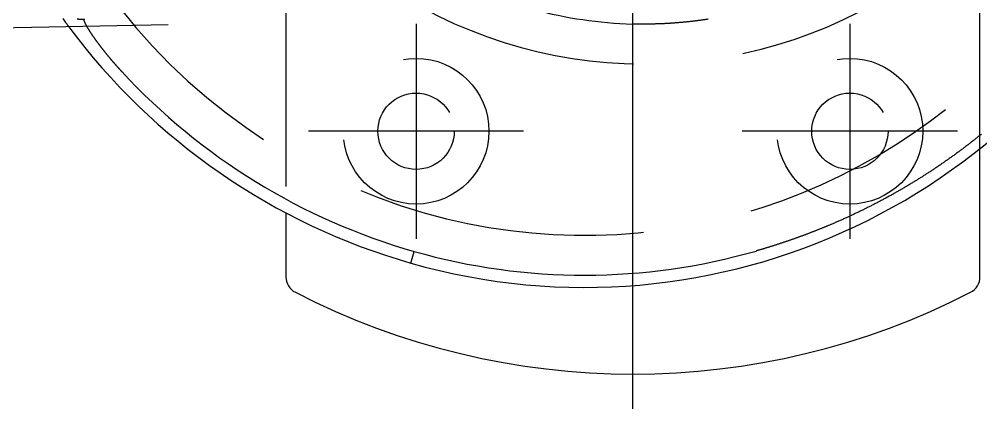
# Model space of a CAD drawing. Extents: x -128 to 60, y -136 to 42.
# Drawn here: x -35.4 to 20, y -42 to -19.5 of the extents above; entities that cross this region are included whole.
import ezdxf

# ---------------------------------------------------------------- set-up
doc = ezdxf.new("R2010")
doc.units = 0
doc.linetypes.add('CENTER', pattern=[50.8, 31.75, -6.35, 6.35, -6.35])
doc.linetypes.add('DASHED', pattern=[19.05, 12.7, -6.35])
doc.layers.get('0').update_dxf_attribs({"linetype": 'CONTINUOUS'})
doc.layers.add('CENTER', color=1, linetype='CONTINUOUS')

msp = doc.modelspace()

# ---------------------------------------------------------------- linework, layer by layer
at = {"color": 3, "linetype": 'DASHED'}
for p, q in [((-20, 2.571), (-20, -30.71)), ((20, -26.995), (20, -9.271)), ((-32.865, -19.5), (-32.741, -19.671))]:
    msp.add_line(p, q, dxfattribs=at)
at = {"color": 7, "linetype": 'CONTINUOUS'}
for p, q in [((-104.926, -21.289), (-26.789, -19.848)), ((20, -34.395), (20, -26.995)), ((-20, -30.71), (-20, -34.395)), ((-12.8, -33.602), (-12.608, -32.929))]:
    msp.add_line(p, q, dxfattribs=at)
at = {"color": 3}
for points in [[(-31.617, -19.568, 0), (-31.62, -19.568, 0), (-31.624, -19.568, 0), (-31.627, -19.568, 0), (-31.63, -19.567, 0), (-31.634, -19.567, 0), (-31.637, -19.567, 0), (-31.64, -19.567, 0), (-31.643, -19.567, 0), (-31.647, -19.566, 0), (-31.65, -19.566, 0), (-31.653, -19.566, 0), (-31.656, -19.566, 0), (-31.66, -19.565, 0), (-31.663, -19.565, 0), (-31.666, -19.565, 0), (-31.669, -19.565, 0), (-31.673, -19.564, 0), (-31.676, -19.564, 0), (-31.679, -19.564, 0), (-31.683, -19.564, 0), (-31.686, -19.564, 0), (-31.689, -19.563, 0), (-31.692, -19.563, 0), (-31.696, -19.563, 0), (-31.699, -19.563, 0), (-31.702, -19.562, 0), (-31.705, -19.562, 0), (-31.709, -19.562, 0), (-31.712, -19.562, 0), (-31.715, -19.562, 0), (-31.718, -19.561, 0), (-31.722, -19.561, 0), (-31.725, -19.561, 0), (-31.728, -19.561, 0), (-31.731, -19.561, 0), (-31.735, -19.56, 0), (-31.738, -19.56, 0), (-31.741, -19.56, 0), (-31.744, -19.56, 0), (-31.748, -19.56, 0), (-31.751, -19.559, 0), (-31.754, -19.559, 0), (-31.757, -19.559, 0), (-31.761, -19.559, 0), (-31.764, -19.558, 0), (-31.767, -19.558, 0), (-31.77, -19.558, 0), (-31.774, -19.558, 0), (-31.777, -19.558, 0), (-31.78, -19.558, 0), (-31.783, -19.557, 0), (-31.787, -19.557, 0), (-31.79, -19.557, 0), (-31.793, -19.557, 0), (-31.796, -19.556, 0), (-31.8, -19.556, 0), (-31.803, -19.556, 0), (-31.806, -19.556, 0), (-31.809, -19.556, 0), (-31.813, -19.555, 0), (-31.816, -19.555, 0), (-31.819, -19.555, 0), (-31.822, -19.555, 0), (-31.826, -19.555, 0), (-31.829, -19.555, 0), (-31.832, -19.554, 0), (-31.835, -19.554, 0), (-31.838, -19.554, 0), (-31.842, -19.554, 0), (-31.845, -19.553, 0), (-31.848, -19.553, 0), (-31.852, -19.553, 0), (-31.855, -19.553, 0), (-31.858, -19.553, 0), (-31.861, -19.552, 0), (-31.864, -19.552, 0), (-31.868, -19.552, 0), (-31.871, -19.552, 0), (-31.874, -19.552, 0), (-31.877, -19.552, 0), (-31.881, -19.551, 0), (-31.884, -19.551, 0), (-31.887, -19.551, 0), (-31.89, -19.551, 0), (-31.893, -19.551, 0), (-31.897, -19.55, 0), (-31.9, -19.55, 0), (-31.903, -19.55, 0), (-31.907, -19.55, 0), (-31.91, -19.55, 0), (-31.913, -19.549, 0), (-31.916, -19.549, 0), (-31.919, -19.549, 0), (-31.923, -19.549, 0), (-31.926, -19.549, 0), (-31.929, -19.549, 0), (-31.932, -19.548, 0), (-31.936, -19.548, 0), (-31.939, -19.548, 0), (-31.942, -19.548, 0), (-31.945, -19.548, 0), (-31.948, -19.547, 0), (-31.952, -19.547, 0), (-31.955, -19.547, 0), (-31.958, -19.547, 0), (-31.961, -19.547, 0), (-31.965, -19.547, 0), (-31.968, -19.546, 0), (-31.971, -19.546, 0), (-31.974, -19.546, 0), (-31.977, -19.546, 0), (-31.981, -19.546, 0), (-31.984, -19.545, 0), (-31.987, -19.545, 0), (-31.99, -19.545, 0), (-31.994, -19.545, 0), (-31.997, -19.545, 0), (-32, -19.544, 0), (-32.003, -19.544, 0), (-32.006, -19.544, 0), (-32.01, -19.544, 0), (-32.013, -19.544, 0), (-32.016, -19.544, 0), (-32.019, -19.543, 0), (-32.023, -19.543, 0), (-32.026, -19.543, 0), (-32.029, -19.543, 0)], [(-31.617, -19.568, 0), (-31.618, -19.568, 0), (-31.618, -19.568, 0), (-31.619, -19.568, 0), (-31.619, -19.568, 0), (-31.62, -19.568, 0), (-31.62, -19.568, 0), (-31.621, -19.568, 0), (-31.621, -19.568, 0), (-31.622, -19.568, 0), (-31.622, -19.568, 0), (-31.623, -19.568, 0), (-31.623, -19.568, 0), (-31.624, -19.569, 0), (-31.624, -19.569, 0), (-31.625, -19.569, 0), (-31.625, -19.569, 0), (-31.626, -19.569, 0), (-31.626, -19.569, 0), (-31.627, -19.569, 0), (-31.627, -19.569, 0), (-31.628, -19.569, 0), (-31.628, -19.569, 0), (-31.628, -19.57, 0), (-31.629, -19.57, 0), (-31.629, -19.57, 0), (-31.63, -19.57, 0), (-31.63, -19.57, 0), (-31.63, -19.57, 0), (-31.631, -19.57, 0), (-31.631, -19.571, 0), (-31.632, -19.571, 0), (-31.632, -19.571, 0), (-31.632, -19.571, 0), (-31.633, -19.572, 0), (-31.633, -19.572, 0), (-31.633, -19.572, 0), (-31.634, -19.572, 0), (-31.634, -19.573, 0), (-31.634, -19.573, 0), (-31.635, -19.573, 0), (-31.635, -19.573, 0), (-31.635, -19.573, 0), (-31.636, -19.574, 0), (-31.636, -19.574, 0), (-31.636, -19.574, 0), (-31.637, -19.575, 0), (-31.637, -19.575, 0), (-31.637, -19.575, 0), (-31.637, -19.576, 0), (-31.638, -19.576, 0), (-31.638, -19.576, 0), (-31.638, -19.577, 0), (-31.638, -19.577, 0), (-31.639, -19.578, 0), (-31.639, -19.578, 0), (-31.639, -19.578, 0), (-31.639, -19.579, 0), (-31.64, -19.579, 0), (-31.64, -19.579, 0), (-31.64, -19.58, 0), (-31.64, -19.58, 0), (-31.64, -19.581, 0), (-31.641, -19.581, 0), (-31.641, -19.582, 0), (-31.641, -19.582, 0), (-31.641, -19.583, 0), (-31.641, -19.583, 0), (-31.642, -19.584, 0), (-31.642, -19.584, 0), (-31.642, -19.584, 0), (-31.642, -19.585, 0), (-31.642, -19.585, 0), (-31.642, -19.586, 0), (-31.642, -19.587, 0), (-31.642, -19.587, 0), (-31.643, -19.588, 0), (-31.643, -19.588, 0), (-31.643, -19.589, 0), (-31.643, -19.589, 0), (-31.643, -19.59, 0), (-31.643, -19.59, 0), (-31.643, -19.591, 0), (-31.643, -19.592, 0), (-31.643, -19.592, 0), (-31.643, -19.593, 0), (-31.643, -19.593, 0), (-31.643, -19.594, 0), (-31.643, -19.595, 0), (-31.643, -19.595, 0), (-31.644, -19.596, 0), (-31.644, -19.597, 0), (-31.644, -19.597, 0), (-31.644, -19.598, 0), (-31.644, -19.599, 0), (-31.644, -19.599, 0), (-31.644, -19.6, 0), (-31.644, -19.601, 0), (-31.644, -19.602, 0), (-31.644, -19.602, 0), (-31.644, -19.603, 0), (-31.643, -19.604, 0), (-31.643, -19.604, 0), (-31.643, -19.605, 0), (-31.643, -19.606, 0), (-31.643, -19.607, 0), (-31.643, -19.607, 0), (-31.643, -19.608, 0), (-31.643, -19.609, 0), (-31.643, -19.61, 0), (-31.643, -19.611, 0), (-31.643, -19.611, 0), (-31.643, -19.612, 0), (-31.643, -19.613, 0), (-31.643, -19.614, 0), (-31.642, -19.615, 0), (-31.642, -19.616, 0), (-31.642, -19.616, 0), (-31.642, -19.617, 0), (-31.642, -19.618, 0), (-31.642, -19.619, 0), (-31.642, -19.62, 0), (-31.642, -19.621, 0), (-31.641, -19.622, 0), (-31.641, -19.623, 0), (-31.641, -19.623, 0), (-31.641, -19.624, 0), (-31.641, -19.625, 0), (-31.64, -19.626, 0), (-31.64, -19.627, 0), (-31.64, -19.628, 0), (-31.64, -19.629, 0), (-31.64, -19.63, 0), (-31.639, -19.631, 0), (-31.639, -19.632, 0), (-31.639, -19.633, 0), (-31.639, -19.634, 0), (-31.639, -19.635, 0), (-31.638, -19.636, 0), (-31.638, -19.637, 0), (-31.638, -19.638, 0), (-31.637, -19.639, 0), (-31.637, -19.64, 0), (-31.637, -19.641, 0), (-31.637, -19.642, 0), (-31.636, -19.643, 0), (-31.636, -19.644, 0), (-31.636, -19.645, 0), (-31.635, -19.647, 0), (-31.635, -19.648, 0), (-31.635, -19.649, 0), (-31.634, -19.65, 0), (-31.634, -19.651, 0), (-31.634, -19.652, 0), (-31.634, -19.653, 0), (-31.633, -19.654, 0), (-31.633, -19.656, 0), (-31.632, -19.657, 0), (-31.632, -19.658, 0), (-31.632, -19.659, 0), (-31.631, -19.66, 0), (-31.631, -19.662, 0), (-31.631, -19.663, 0), (-31.63, -19.664, 0), (-31.63, -19.665, 0), (-31.629, -19.666, 0), (-31.629, -19.668, 0), (-31.628, -19.669, 0), (-31.628, -19.67, 0), (-31.628, -19.671, 0), (-31.627, -19.673, 0), (-31.627, -19.674, 0), (-31.626, -19.675, 0), (-31.626, -19.676, 0), (-31.625, -19.678, 0), (-31.625, -19.679, 0), (-31.624, -19.68, 0), (-31.624, -19.682, 0), (-31.623, -19.683, 0), (-31.623, -19.684, 0), (-31.622, -19.686, 0), (-31.622, -19.687, 0), (-31.621, -19.688, 0), (-31.621, -19.69, 0), (-31.62, -19.691, 0), (-31.62, -19.692, 0), (-31.619, -19.694, 0), (-31.619, -19.695, 0), (-31.618, -19.696, 0), (-31.618, -19.698, 0), (-31.617, -19.699, 0), (-31.617, -19.701, 0), (-31.616, -19.702, 0), (-31.616, -19.703, 0), (-31.615, -19.705, 0), (-31.614, -19.706, 0), (-31.614, -19.708, 0), (-31.613, -19.709, 0), (-31.613, -19.711, 0), (-31.612, -19.712, 0), (-31.611, -19.714, 0), (-31.611, -19.715, 0), (-31.61, -19.717, 0), (-31.609, -19.718, 0), (-31.609, -19.72, 0), (-31.608, -19.721, 0), (-31.608, -19.723, 0), (-31.607, -19.724, 0), (-31.606, -19.726, 0), (-31.606, -19.727, 0), (-31.605, -19.729, 0), (-31.604, -19.73, 0), (-31.604, -19.732, 0), (-31.603, -19.733, 0), (-31.602, -19.735, 0), (-31.602, -19.736, 0), (-31.601, -19.738, 0), (-31.6, -19.74, 0), (-31.599, -19.741, 0), (-31.599, -19.743, 0), (-31.598, -19.744, 0), (-31.597, -19.746, 0), (-31.596, -19.748, 0), (-31.596, -19.749, 0), (-31.595, -19.751, 0), (-31.594, -19.753, 0), (-31.593, -19.754, 0), (-31.593, -19.756, 0), (-31.592, -19.757, 0), (-31.591, -19.759, 0), (-31.59, -19.761, 0), (-31.59, -19.762, 0), (-31.589, -19.764, 0), (-31.588, -19.766, 0), (-31.587, -19.767, 0), (-31.586, -19.769, 0), (-31.586, -19.771, 0), (-31.585, -19.773, 0), (-31.584, -19.774, 0), (-31.583, -19.776, 0), (-31.582, -19.778, 0), (-31.581, -19.779, 0), (-31.581, -19.781, 0), (-31.58, -19.783, 0), (-31.579, -19.785, 0), (-31.578, -19.787, 0), (-31.577, -19.788, 0), (-31.576, -19.79, 0), (-31.576, -19.792, 0), (-31.575, -19.794, 0), (-31.574, -19.795, 0), (-31.573, -19.797, 0), (-31.572, -19.799, 0), (-31.571, -19.801, 0), (-31.57, -19.803, 0), (-31.569, -19.805, 0), (-31.568, -19.806, 0), (-31.567, -19.808, 0), (-31.566, -19.81, 0), (-31.566, -19.812, 0), (-31.564, -19.814, 0), (-31.564, -19.816, 0), (-31.563, -19.817, 0), (-31.562, -19.819, 0), (-31.561, -19.821, 0), (-31.56, -19.823, 0), (-31.559, -19.825, 0), (-31.558, -19.827, 0), (-31.557, -19.829, 0), (-31.556, -19.831, 0), (-31.555, -19.833, 0), (-31.554, -19.835, 0), (-31.553, -19.837, 0), (-31.552, -19.838, 0), (-31.551, -19.84, 0), (-31.55, -19.842, 0), (-31.549, -19.844, 0), (-31.548, -19.846, 0), (-31.547, -19.848, 0), (-31.546, -19.85, 0), (-31.545, -19.852, 0), (-31.544, -19.854, 0), (-31.543, -19.856, 0), (-31.541, -19.858, 0), (-31.54, -19.86, 0), (-31.539, -19.862, 0), (-31.538, -19.864, 0), (-31.537, -19.866, 0), (-31.536, -19.868, 0), (-31.535, -19.87, 0), (-31.534, -19.872, 0), (-31.533, -19.875, 0), (-31.532, -19.877, 0), (-31.53, -19.879, 0), (-31.529, -19.881, 0), (-31.528, -19.883, 0), (-31.527, -19.885, 0), (-31.526, -19.887, 0), (-31.525, -19.889, 0), (-31.524, -19.891, 0), (-31.523, -19.893, 0), (-31.521, -19.895, 0), (-31.52, -19.898, 0), (-31.519, -19.9, 0), (-31.518, -19.902, 0), (-31.517, -19.904, 0), (-31.515, -19.906, 0), (-31.514, -19.908, 0), (-31.513, -19.91, 0), (-31.512, -19.913, 0), (-31.511, -19.915, 0), (-31.509, -19.917, 0), (-31.508, -19.919, 0), (-31.507, -19.921, 0), (-31.506, -19.924, 0), (-31.504, -19.926, 0), (-31.503, -19.928, 0), (-31.502, -19.93, 0), (-31.501, -19.932, 0), (-31.499, -19.935, 0)]]:
    msp.add_polyline3d(points, dxfattribs=at)
at = {"color": 7}
for points in [[(-31.499, -19.935, 0), (-31.496, -19.94, 0), (-31.493, -19.946, 0), (-31.49, -19.951, 0), (-31.486, -19.957, 0), (-31.483, -19.963, 0), (-31.48, -19.969, 0), (-31.477, -19.974, 0), (-31.473, -19.98, 0), (-31.47, -19.986, 0), (-31.466, -19.992, 0), (-31.463, -19.998, 0), (-31.459, -20.004, 0), (-31.456, -20.01, 0), (-31.452, -20.016, 0), (-31.449, -20.022, 0), (-31.445, -20.028, 0), (-31.441, -20.034, 0), (-31.438, -20.041, 0), (-31.434, -20.047, 0), (-31.43, -20.053, 0), (-31.426, -20.059, 0), (-31.422, -20.066, 0), (-31.419, -20.072, 0), (-31.415, -20.078, 0), (-31.411, -20.085, 0), (-31.407, -20.091, 0), (-31.403, -20.097, 0), (-31.399, -20.104, 0), (-31.395, -20.11, 0), (-31.391, -20.117, 0), (-31.387, -20.123, 0), (-31.383, -20.13, 0), (-31.379, -20.137, 0), (-31.375, -20.143, 0), (-31.37, -20.15, 0), (-31.366, -20.157, 0), (-31.362, -20.163, 0), (-31.358, -20.17, 0), (-31.354, -20.177, 0), (-31.349, -20.183, 0), (-31.345, -20.19, 0), (-31.34, -20.197, 0), (-31.336, -20.204, 0), (-31.332, -20.211, 0), (-31.327, -20.218, 0), (-31.323, -20.225, 0), (-31.318, -20.232, 0), (-31.314, -20.239, 0), (-31.309, -20.246, 0), (-31.305, -20.253, 0), (-31.3, -20.26, 0), (-31.296, -20.267, 0), (-31.291, -20.274, 0), (-31.286, -20.281, 0), (-31.281, -20.289, 0), (-31.277, -20.296, 0), (-31.272, -20.303, 0), (-31.267, -20.31, 0), (-31.262, -20.318, 0), (-31.258, -20.325, 0), (-31.253, -20.332, 0), (-31.248, -20.34, 0), (-31.243, -20.347, 0), (-31.238, -20.354, 0), (-31.233, -20.362, 0), (-31.228, -20.369, 0), (-31.223, -20.377, 0), (-31.218, -20.384, 0), (-31.213, -20.392, 0), (-31.208, -20.399, 0), (-31.203, -20.407, 0), (-31.198, -20.414, 0), (-31.192, -20.422, 0), (-31.187, -20.43, 0), (-31.182, -20.437, 0), (-31.177, -20.445, 0), (-31.172, -20.453, 0), (-31.166, -20.46, 0), (-31.161, -20.468, 0), (-31.156, -20.476, 0), (-31.15, -20.484, 0), (-31.145, -20.491, 0), (-31.14, -20.499, 0), (-31.134, -20.507, 0), (-31.129, -20.515, 0), (-31.123, -20.523, 0), (-31.118, -20.53, 0), (-31.112, -20.538, 0), (-31.107, -20.546, 0), (-31.101, -20.554, 0), (-31.096, -20.562, 0), (-31.09, -20.57, 0), (-31.084, -20.578, 0), (-31.079, -20.586, 0), (-31.073, -20.594, 0), (-31.068, -20.602, 0), (-31.062, -20.61, 0), (-31.056, -20.618, 0), (-31.051, -20.626, 0), (-31.045, -20.634, 0), (-31.039, -20.642, 0), (-31.033, -20.651, 0), (-31.027, -20.659, 0), (-31.022, -20.667, 0), (-31.016, -20.675, 0), (-31.01, -20.683, 0), (-31.004, -20.691, 0), (-30.998, -20.7, 0), (-30.992, -20.708, 0), (-30.986, -20.716, 0), (-30.98, -20.724, 0), (-30.974, -20.733, 0), (-30.968, -20.741, 0), (-30.962, -20.749, 0), (-30.956, -20.757, 0), (-30.951, -20.766, 0), (-30.944, -20.774, 0), (-30.938, -20.782, 0), (-30.932, -20.791, 0), (-30.926, -20.799, 0), (-30.92, -20.807, 0), (-30.914, -20.816, 0), (-30.908, -20.824, 0), (-30.901, -20.833, 0), (-30.895, -20.841, 0), (-30.889, -20.849, 0), (-30.883, -20.858, 0), (-30.877, -20.866, 0), (-30.87, -20.875, 0), (-30.864, -20.883, 0), (-30.858, -20.892, 0), (-30.851, -20.9, 0), (-30.845, -20.909, 0), (-30.839, -20.917, 0), (-30.832, -20.926, 0), (-30.826, -20.934, 0), (-30.82, -20.943, 0), (-30.813, -20.951, 0), (-30.807, -20.96, 0), (-30.8, -20.969, 0), (-30.794, -20.977, 0), (-30.787, -20.986, 0), (-30.781, -20.994, 0), (-30.774, -21.003, 0), (-30.768, -21.012, 0), (-30.761, -21.02, 0), (-30.755, -21.029, 0), (-30.748, -21.038, 0), (-30.741, -21.046, 0), (-30.735, -21.055, 0), (-30.728, -21.064, 0), (-30.722, -21.072, 0), (-30.715, -21.081, 0), (-30.708, -21.09, 0), (-30.702, -21.099, 0), (-30.695, -21.107, 0), (-30.688, -21.116, 0), (-30.681, -21.125, 0), (-30.675, -21.133, 0), (-30.668, -21.142, 0), (-30.661, -21.151, 0), (-30.654, -21.16, 0), (-30.648, -21.169, 0), (-30.641, -21.177, 0), (-30.634, -21.186, 0), (-30.627, -21.195, 0), (-30.62, -21.204, 0), (-30.613, -21.212, 0), (-30.607, -21.221, 0), (-30.6, -21.23, 0), (-30.593, -21.239, 0), (-30.586, -21.248, 0), (-30.579, -21.256, 0), (-30.572, -21.265, 0), (-30.565, -21.274, 0), (-30.558, -21.283, 0), (-30.551, -21.292, 0), (-30.544, -21.301, 0), (-30.537, -21.309, 0), (-30.53, -21.318, 0), (-30.523, -21.327, 0), (-30.516, -21.336, 0), (-30.509, -21.345, 0), (-30.502, -21.354, 0), (-30.495, -21.363, 0), (-30.488, -21.372, 0), (-30.481, -21.381, 0), (-30.474, -21.389, 0), (-30.467, -21.398, 0), (-30.46, -21.407, 0), (-30.453, -21.416, 0), (-30.445, -21.425, 0), (-30.438, -21.434, 0), (-30.431, -21.443, 0), (-30.424, -21.452, 0), (-30.417, -21.46, 0), (-30.41, -21.469, 0), (-30.402, -21.478, 0), (-30.395, -21.487, 0), (-30.388, -21.496, 0), (-30.381, -21.505, 0), (-30.373, -21.514, 0), (-30.366, -21.523, 0), (-30.359, -21.532, 0), (-30.352, -21.541, 0), (-30.344, -21.55, 0), (-30.337, -21.558, 0), (-30.33, -21.567, 0), (-30.323, -21.576, 0), (-30.315, -21.585, 0), (-30.308, -21.594, 0), (-30.301, -21.603, 0), (-30.293, -21.612, 0), (-30.286, -21.621, 0), (-30.279, -21.63, 0), (-30.271, -21.639, 0), (-30.264, -21.648, 0), (-30.256, -21.657, 0), (-30.249, -21.666, 0), (-30.242, -21.674, 0), (-30.234, -21.683, 0), (-30.227, -21.692, 0), (-30.219, -21.701, 0), (-30.212, -21.71, 0), (-30.204, -21.719, 0), (-30.197, -21.728, 0), (-30.189, -21.737, 0), (-30.182, -21.746, 0), (-30.174, -21.755, 0), (-30.167, -21.764, 0), (-30.159, -21.773, 0), (-30.152, -21.782, 0), (-30.144, -21.791, 0), (-30.137, -21.8, 0), (-30.129, -21.809, 0), (-30.122, -21.818, 0), (-30.114, -21.827, 0), (-30.106, -21.836, 0), (-30.099, -21.845, 0), (-30.091, -21.854, 0), (-30.084, -21.863, 0), (-30.076, -21.872, 0), (-30.068, -21.881, 0), (-30.061, -21.89, 0), (-30.053, -21.899, 0), (-30.045, -21.908, 0), (-30.038, -21.917, 0), (-30.03, -21.926, 0), (-30.022, -21.935, 0), (-30.015, -21.944, 0), (-30.007, -21.953, 0), (-29.999, -21.962, 0), (-29.991, -21.971, 0), (-29.984, -21.98, 0), (-29.976, -21.988, 0), (-29.968, -21.997, 0), (-29.96, -22.006, 0), (-29.953, -22.015, 0), (-29.945, -22.024, 0), (-29.937, -22.033, 0), (-29.929, -22.042, 0), (-29.922, -22.051, 0), (-29.914, -22.06, 0), (-29.906, -22.069, 0), (-29.898, -22.078, 0), (-29.89, -22.087, 0), (-29.882, -22.096, 0), (-29.875, -22.105, 0), (-29.867, -22.114, 0), (-29.859, -22.123, 0), (-29.851, -22.132, 0), (-29.843, -22.141, 0), (-29.835, -22.15, 0), (-29.827, -22.159, 0), (-29.819, -22.168, 0), (-29.811, -22.177, 0), (-29.803, -22.186, 0), (-29.796, -22.195, 0), (-29.788, -22.204, 0), (-29.78, -22.213, 0), (-29.772, -22.222, 0), (-29.764, -22.231, 0), (-29.756, -22.24, 0), (-29.748, -22.249, 0), (-29.74, -22.258, 0), (-29.732, -22.267, 0), (-29.724, -22.276, 0), (-29.716, -22.285, 0), (-29.708, -22.294, 0), (-29.7, -22.302, 0), (-29.692, -22.311, 0), (-29.684, -22.32, 0), (-29.676, -22.329, 0), (-29.668, -22.338, 0), (-29.66, -22.347, 0), (-29.652, -22.356, 0), (-29.643, -22.365, 0), (-29.636, -22.374, 0), (-29.627, -22.383, 0), (-29.619, -22.392, 0), (-29.611, -22.401, 0), (-29.603, -22.41, 0), (-29.595, -22.419, 0), (-29.587, -22.428, 0), (-29.579, -22.437, 0), (-29.571, -22.445, 0), (-29.563, -22.454, 0), (-29.554, -22.463, 0), (-29.546, -22.472, 0), (-29.538, -22.481, 0), (-29.53, -22.49, 0), (-29.522, -22.499, 0), (-29.514, -22.508, 0), (-29.506, -22.517, 0), (-29.497, -22.526, 0), (-29.489, -22.535, 0), (-29.481, -22.543, 0), (-29.473, -22.552, 0), (-29.465, -22.561, 0)], [(4.324, -19.541, 0), (4.286, -19.546, 0), (4.249, -19.552, 0), (4.211, -19.558, 0), (4.174, -19.564, 0), (4.136, -19.569, 0), (4.099, -19.575, 0), (4.061, -19.58, 0), (4.023, -19.586, 0), (3.986, -19.591, 0), (3.948, -19.596, 0), (3.911, -19.602, 0), (3.873, -19.607, 0), (3.835, -19.612, 0), (3.798, -19.617, 0), (3.76, -19.622, 0), (3.722, -19.627, 0), (3.685, -19.632, 0), (3.647, -19.637, 0), (3.609, -19.642, 0), (3.571, -19.646, 0), (3.534, -19.651, 0), (3.496, -19.655, 0), (3.458, -19.66, 0), (3.42, -19.665, 0), (3.383, -19.669, 0), (3.345, -19.673, 0), (3.307, -19.678, 0), (3.269, -19.682, 0), (3.231, -19.686, 0), (3.194, -19.69, 0), (3.156, -19.694, 0), (3.118, -19.698, 0), (3.08, -19.702, 0), (3.042, -19.706, 0), (3.005, -19.71, 0), (2.967, -19.713, 0), (2.929, -19.717, 0), (2.891, -19.721, 0), (2.853, -19.724, 0), (2.816, -19.728, 0), (2.778, -19.731, 0), (2.74, -19.735, 0), (2.702, -19.738, 0), (2.664, -19.741, 0), (2.626, -19.744, 0), (2.589, -19.748, 0), (2.551, -19.751, 0), (2.513, -19.754, 0), (2.475, -19.757, 0), (2.437, -19.76, 0), (2.399, -19.762, 0), (2.361, -19.765, 0), (2.323, -19.768, 0), (2.286, -19.77, 0), (2.248, -19.773, 0), (2.21, -19.776, 0), (2.172, -19.778, 0), (2.134, -19.78, 0), (2.096, -19.783, 0), (2.058, -19.785, 0), (2.02, -19.787, 0), (1.982, -19.79, 0), (1.945, -19.792, 0), (1.907, -19.794, 0), (1.869, -19.796, 0), (1.831, -19.798, 0), (1.793, -19.799, 0), (1.755, -19.801, 0), (1.717, -19.803, 0), (1.679, -19.805, 0), (1.641, -19.806, 0), (1.603, -19.808, 0), (1.565, -19.809, 0), (1.527, -19.811, 0), (1.489, -19.812, 0), (1.451, -19.814, 0), (1.413, -19.815, 0), (1.375, -19.816, 0), (1.338, -19.817, 0), (1.3, -19.818, 0), (1.262, -19.819, 0), (1.224, -19.82, 0), (1.186, -19.821, 0), (1.148, -19.822, 0), (1.11, -19.823, 0), (1.072, -19.823, 0), (1.034, -19.824, 0), (0.996, -19.825, 0), (0.958, -19.825, 0), (0.92, -19.826, 0), (0.882, -19.826, 0), (0.844, -19.826, 0), (0.806, -19.826, 0), (0.768, -19.827, 0), (0.73, -19.827, 0), (0.691, -19.827, 0), (0.653, -19.827, 0), (0.615, -19.827, 0), (0.577, -19.827, 0), (0.539, -19.827, 0), (0.501, -19.827, 0), (0.463, -19.826, 0), (0.425, -19.826, 0), (0.387, -19.826, 0), (0.349, -19.825, 0), (0.311, -19.825, 0), (0.273, -19.824, 0), (0.235, -19.823, 0), (0.197, -19.823, 0), (0.159, -19.822, 0), (0.121, -19.821, 0), (0.083, -19.82, 0), (0.044, -19.819, 0), (0.006, -19.818, 0), (-0.032, -19.817, 0)], [(20.084, -26.167, 0), (20.044, -26.199, 0), (20.003, -26.232, 0), (19.963, -26.264, 0), (19.923, -26.297, 0), (19.882, -26.329, 0), (19.842, -26.361, 0), (19.801, -26.393, 0), (19.761, -26.425, 0), (19.72, -26.458, 0), (19.68, -26.49, 0), (19.639, -26.522, 0), (19.598, -26.553, 0), (19.558, -26.585, 0), (19.517, -26.617, 0), (19.476, -26.649, 0), (19.435, -26.681, 0), (19.394, -26.712, 0), (19.353, -26.744, 0), (19.312, -26.775, 0), (19.271, -26.807, 0), (19.23, -26.838, 0), (19.189, -26.869, 0), (19.148, -26.901, 0), (19.106, -26.932, 0), (19.065, -26.963, 0), (19.024, -26.994, 0), (18.982, -27.025, 0), (18.941, -27.056, 0), (18.9, -27.087, 0), (18.858, -27.118, 0), (18.817, -27.149, 0), (18.775, -27.179, 0), (18.733, -27.21, 0), (18.692, -27.241, 0), (18.65, -27.271, 0), (18.608, -27.302, 0), (18.566, -27.332, 0), (18.525, -27.362, 0), (18.483, -27.393, 0), (18.441, -27.423, 0), (18.399, -27.453, 0), (18.357, -27.483, 0), (18.315, -27.513, 0), (18.273, -27.543, 0), (18.23, -27.573, 0), (18.188, -27.603, 0), (18.146, -27.633, 0), (18.104, -27.663, 0), (18.061, -27.692, 0), (18.019, -27.722, 0), (17.977, -27.752, 0), (17.934, -27.781, 0), (17.892, -27.811, 0), (17.849, -27.84, 0), (17.806, -27.869, 0), (17.764, -27.899, 0), (17.721, -27.928, 0), (17.678, -27.957, 0), (17.636, -27.986, 0), (17.593, -28.015, 0), (17.55, -28.044, 0), (17.507, -28.073, 0), (17.464, -28.102, 0), (17.421, -28.131, 0), (17.378, -28.16, 0), (17.335, -28.188, 0), (17.292, -28.217, 0), (17.249, -28.245, 0), (17.206, -28.274, 0), (17.162, -28.302, 0), (17.119, -28.331, 0), (17.076, -28.359, 0), (17.032, -28.387, 0), (16.989, -28.416, 0), (16.945, -28.444, 0), (16.902, -28.472, 0), (16.858, -28.5, 0), (16.815, -28.528, 0), (16.771, -28.556, 0), (16.727, -28.584, 0), (16.684, -28.611, 0), (16.64, -28.639, 0), (16.596, -28.667, 0), (16.552, -28.695, 0), (16.508, -28.722, 0), (16.464, -28.75, 0), (16.42, -28.777, 0), (16.376, -28.804, 0), (16.332, -28.832, 0), (16.288, -28.859, 0), (16.244, -28.886, 0), (16.2, -28.913, 0), (16.155, -28.94, 0), (16.111, -28.967, 0), (16.067, -28.994, 0), (16.023, -29.021, 0), (15.978, -29.048, 0), (15.934, -29.075, 0), (15.889, -29.102, 0), (15.844, -29.128, 0), (15.8, -29.155, 0), (15.755, -29.181, 0), (15.71, -29.208, 0), (15.666, -29.234, 0), (15.621, -29.261, 0), (15.576, -29.287, 0), (15.531, -29.313, 0), (15.486, -29.339, 0), (15.441, -29.365, 0), (15.396, -29.391, 0), (15.351, -29.417, 0), (15.306, -29.443, 0), (15.261, -29.469, 0), (15.216, -29.495, 0), (15.171, -29.521, 0), (15.125, -29.546, 0), (15.08, -29.572, 0), (15.034, -29.598, 0), (14.989, -29.623, 0), (14.944, -29.648, 0), (14.898, -29.674, 0), (14.852, -29.699, 0), (14.807, -29.724, 0), (14.761, -29.75, 0), (14.716, -29.775, 0), (14.67, -29.8, 0), (14.624, -29.825, 0), (14.578, -29.85, 0), (14.532, -29.875, 0), (14.486, -29.899, 0), (14.44, -29.924, 0), (14.394, -29.949, 0), (14.348, -29.974, 0), (14.302, -29.998, 0), (14.256, -30.023, 0), (14.21, -30.047, 0), (14.164, -30.072, 0), (14.117, -30.096, 0), (14.071, -30.12, 0), (14.025, -30.144, 0), (13.978, -30.169, 0), (13.932, -30.192, 0), (13.885, -30.217, 0), (13.839, -30.241, 0), (13.792, -30.264, 0), (13.745, -30.288, 0), (13.699, -30.312, 0), (13.652, -30.336, 0), (13.605, -30.359, 0), (13.559, -30.383, 0), (13.512, -30.406, 0), (13.465, -30.43, 0), (13.418, -30.453, 0), (13.371, -30.477, 0), (13.324, -30.5, 0), (13.277, -30.523, 0), (13.23, -30.546, 0), (13.182, -30.569, 0), (13.135, -30.592, 0), (13.088, -30.615, 0), (13.041, -30.638, 0), (12.994, -30.661, 0), (12.946, -30.683, 0), (12.899, -30.706, 0), (12.851, -30.729, 0), (12.804, -30.751, 0), (12.757, -30.774, 0), (12.709, -30.796, 0), (12.662, -30.818, 0), (12.614, -30.841, 0), (12.566, -30.863, 0), (12.519, -30.885, 0), (12.471, -30.907, 0), (12.423, -30.929, 0), (12.376, -30.951, 0), (12.328, -30.973, 0), (12.28, -30.995, 0), (12.232, -31.016, 0), (12.184, -31.038, 0), (12.136, -31.059, 0), (12.088, -31.081, 0), (12.04, -31.102, 0), (11.992, -31.124, 0), (11.944, -31.145, 0), (11.896, -31.166, 0), (11.848, -31.188, 0), (11.8, -31.209, 0), (11.752, -31.23, 0), (11.703, -31.251, 0), (11.655, -31.271, 0), (11.607, -31.292, 0), (11.559, -31.313, 0), (11.51, -31.334, 0), (11.462, -31.354, 0)], [(11.462, -31.354, 0), (11.428, -31.369, 0), (11.395, -31.383, 0), (11.361, -31.397, 0), (11.328, -31.411, 0), (11.294, -31.425, 0), (11.26, -31.439, 0), (11.227, -31.453, 0), (11.193, -31.467, 0), (11.159, -31.481, 0), (11.126, -31.495, 0), (11.092, -31.509, 0), (11.058, -31.523, 0), (11.024, -31.537, 0), (10.991, -31.551, 0), (10.957, -31.564, 0), (10.923, -31.578, 0), (10.889, -31.592, 0), (10.856, -31.606, 0), (10.822, -31.619, 0), (10.788, -31.633, 0), (10.754, -31.647, 0), (10.72, -31.66, 0), (10.686, -31.674, 0), (10.652, -31.687, 0), (10.618, -31.701, 0), (10.585, -31.714, 0), (10.551, -31.728, 0), (10.517, -31.741, 0), (10.483, -31.754, 0), (10.449, -31.768, 0), (10.415, -31.781, 0), (10.381, -31.794, 0), (10.347, -31.808, 0), (10.313, -31.821, 0), (10.279, -31.834, 0), (10.245, -31.847, 0), (10.21, -31.86, 0), (10.176, -31.873, 0), (10.142, -31.886, 0), (10.108, -31.899, 0), (10.074, -31.912, 0), (10.04, -31.925, 0), (10.006, -31.938, 0), (9.971, -31.951, 0), (9.937, -31.964, 0), (9.903, -31.977, 0), (9.869, -31.989, 0), (9.835, -32.002, 0), (9.8, -32.015, 0), (9.766, -32.028, 0), (9.732, -32.04, 0), (9.698, -32.053, 0), (9.663, -32.065, 0), (9.629, -32.078, 0), (9.595, -32.09, 0), (9.56, -32.103, 0), (9.526, -32.115, 0), (9.492, -32.128, 0), (9.457, -32.14, 0), (9.423, -32.153, 0), (9.388, -32.165, 0), (9.354, -32.177, 0), (9.32, -32.189, 0), (9.285, -32.202, 0), (9.251, -32.214, 0), (9.216, -32.226, 0), (9.182, -32.238, 0), (9.147, -32.25, 0), (9.113, -32.262, 0), (9.078, -32.274, 0), (9.044, -32.286, 0), (9.009, -32.298, 0), (8.975, -32.31, 0), (8.94, -32.322, 0), (8.905, -32.334, 0), (8.871, -32.346, 0), (8.836, -32.358, 0), (8.802, -32.369, 0), (8.767, -32.381, 0), (8.732, -32.393, 0), (8.698, -32.404, 0), (8.663, -32.416, 0), (8.628, -32.428, 0), (8.594, -32.439, 0), (8.559, -32.451, 0), (8.524, -32.462, 0), (8.489, -32.474, 0), (8.455, -32.485, 0), (8.42, -32.497, 0), (8.385, -32.508, 0), (8.35, -32.519, 0), (8.316, -32.531, 0), (8.281, -32.542, 0), (8.246, -32.553, 0), (8.211, -32.564, 0), (8.176, -32.575, 0), (8.142, -32.587, 0), (8.107, -32.598, 0), (8.072, -32.609, 0), (8.037, -32.62, 0), (8.002, -32.631, 0), (7.967, -32.642, 0), (7.932, -32.653, 0), (7.897, -32.664, 0), (7.862, -32.675, 0), (7.827, -32.685, 0), (7.792, -32.696, 0), (7.757, -32.707, 0), (7.723, -32.718, 0), (7.688, -32.728, 0), (7.653, -32.739, 0), (7.617, -32.75, 0), (7.582, -32.76, 0), (7.547, -32.771, 0), (7.512, -32.782, 0), (7.477, -32.792, 0), (7.442, -32.803, 0), (7.407, -32.813, 0), (7.372, -32.823, 0), (7.337, -32.834, 0), (7.302, -32.844, 0), (7.267, -32.854, 0), (7.232, -32.865, 0), (7.196, -32.875, 0), (7.161, -32.885, 0), (7.126, -32.895, 0), (7.091, -32.905, 0)]]:
    msp.add_polyline3d(points, dxfattribs=at)
at = {"color": 3, "linetype": 'DASHED'}
for centre, radius in [((-12.5, -26), 4.2), ((12.5, -26), 4.2), ((-12.5, -26), 2.2), ((12.5, -26), 2.2)]:
    msp.add_circle(centre, radius, dxfattribs=at)
at = {"color": 7, "linetype": 'CONTINUOUS'}
for centre, radius, start, end in [((-2.8, 1.471), 36.471, 254.0862, 336.6064), ((0.668, 4.759), 24.587, 241.57, 268.3695), ((-2.57, 2.278), 37.31, 216.5741, 254.0862), ((-2.57, 2.278), 36.61, 222.7246, 254.0862), ((-2.8, 1.471), 35.771, 254.0862, 286.0518), ((-19, -34.395), 1, 180, 242.7527), ((19, -34.395), 1, 297.2473, 0), ((0, 2.5), 42.5, 242.7527, 297.2473)]:
    msp.add_arc(centre, radius, start, end, dxfattribs=at)
at = {"color": 3, "linetype": 'DASHED'}
for centre, radius, start, end in [((0.668, 4.759), 26.887, 241.57, 310.3814), ((-2.57, 2.278), 34.31, 215.7114, 254.0862), ((-2.8, 1.471), 33.471, 254.0862, 321.5316), ((-2.57, 2.278), 37.31, 216.035, 216.5741)]:
    msp.add_arc(centre, radius, start, end, dxfattribs=at)
at = {"layer": 'CENTER', "color": 1, "linetype": 'CENTER'}
for p, q in [((0, -42), (0, 42)), ((-12.5, -19.8), (-12.5, -32.2)), ((12.5, -19.8), (12.5, -32.2)), ((-6.3, -26), (-18.7, -26)), ((18.7, -26), (6.3, -26))]:
    msp.add_line(p, q, dxfattribs=at)

doc.saveas('drawing.dxf')
